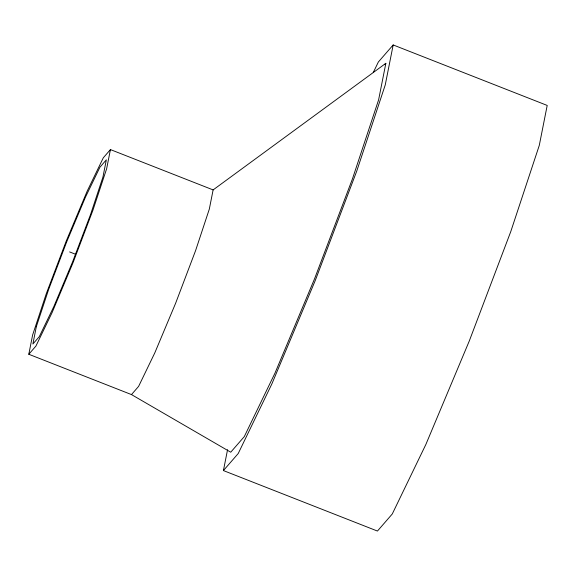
<?xml version="1.0" encoding="UTF-8"?>
<svg xmlns="http://www.w3.org/2000/svg" width="576" height="576" viewBox="0 0 576 576"><rect width="100%" height="100%" fill="white"/><g stroke="black" fill="none" stroke-linecap="round" stroke-linejoin="round"><path stroke-width="0.86" d="M28.8 354.262L32.609 335.052L46.332 293.566L66.298 240.919L87.149 191.218L103.306 157.788L110.434 149.58L213.12 189.907L385.848 63.31L378.619 99.806L352.541 178.632L314.611 278.662L274.99 373.082L244.289 436.608L230.738 452.203L131.486 394.589L28.8 354.262L35.928 346.054L52.085 312.617L72.943 262.922L92.909 210.276L106.632 168.79L110.434 149.58M213.12 189.907L209.311 209.117L195.588 250.603L175.622 303.25L154.771 352.944L138.614 386.374L131.486 394.589M373.27 72.526L378.346 62.014L393.178 44.942L547.2 105.43L539.287 145.382L510.746 231.653L469.231 341.122L425.866 444.463L392.27 513.986L377.438 531.058L223.416 470.57L227.549 449.726M393.178 44.942L385.258 84.888L356.724 171.158L315.209 280.634L271.843 383.976L238.241 453.499L223.416 470.57M384.674 64.663L385.848 63.31M69.617 251.921L75.463 254.218M36.31 326.729L32.882 344.016L39.305 336.629L53.842 306.54L72.612 261.821L90.576 214.445L102.924 177.106L106.351 159.818L99.936 167.206L85.392 197.294L66.629 242.021L48.658 289.397L36.31 326.729"/></g></svg>
